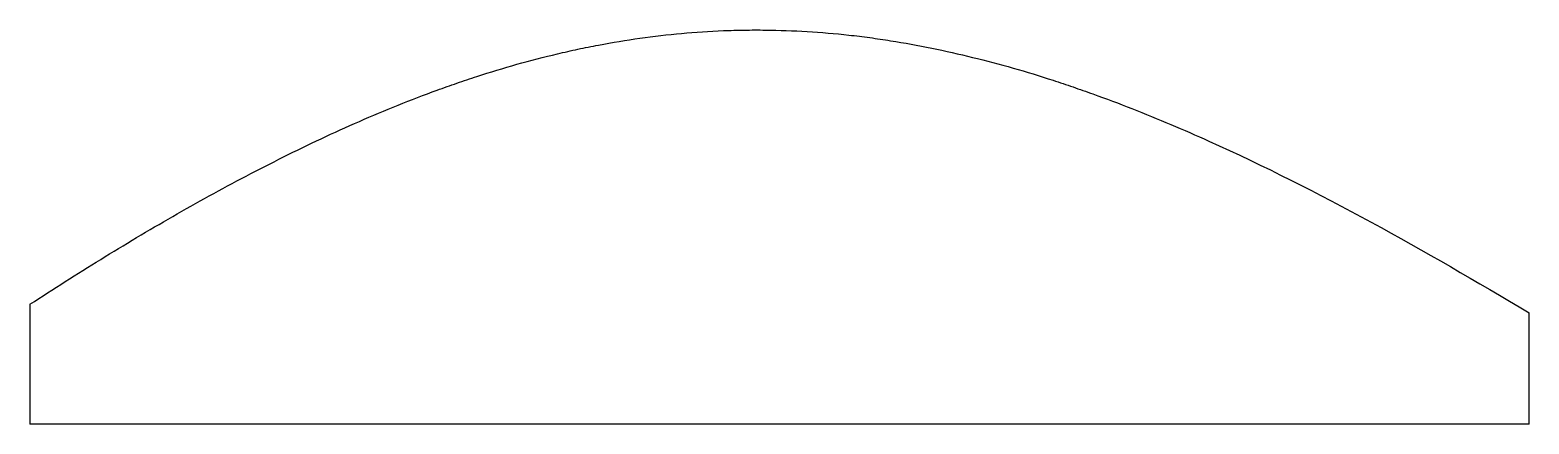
# Model space of a CAD drawing. Header units: millimetres. Extents: x -625 to 625, y -50 to 279.
import ezdxf

# ---------------------------------------------------------------- set-up
doc = ezdxf.new("R2010")
doc.units = ezdxf.units.MM

msp = doc.modelspace()

# ---------------------------------------------------------------- linework, layer by layer
at = {"color": 7, "linetype": 'Continuous', "lineweight": 25}
for p, q in [((-625, 50), (-625, -50)), ((625, -50), (625, 42.9)), ((625, -50), (-625, -50))]:
    msp.add_line(p, q, dxfattribs=at)
msp.add_open_spline([(-625, 50), (-605.5, 62.7), (-585.8, 75.2), (-546.2, 99.7), (-526.2, 111.6), (-485.8, 134.9), (-465.4, 146.1), (-434.5, 162.4), (-424.1, 167.7), (-403.3, 178.1), (-392.8, 183.2), (-361.1, 198.1), (-339.7, 207.5), (-307.3, 220.5), (-296.4, 224.7), (-280, 230.7), (-274.5, 232.6), (-263.4, 236.4), (-257.9, 238.3), (-230.2, 247.3), (-207.8, 253.6), (-179.4, 260.3), (-173.8, 261.6), (-162.4, 264.1), (-156.6, 265.2), (-139.4, 268.5), (-127.9, 270.4), (-93.3, 275.3), (-70.1, 277.4), (-41, 278.6), (-35.1, 278.7), (-23.5, 278.9), (-17.6, 278.9), (-0.2, 278.7), (11.5, 278.3), (34.7, 276.9), (46.3, 275.9), (63.7, 274), (69.5, 273.3), (78.2, 272.1), (81.1, 271.7), (86.8, 270.8), (89.7, 270.4), (115.6, 266.3), (138.4, 261.6), (183.6, 250.5), (206, 244.1), (233.7, 235.1), (239.2, 233.2), (250.3, 229.4), (255.8, 227.5), (272.2, 221.6), (283.1, 217.5), (315.6, 204.7), (336.9, 195.7), (449.9, 144.8), (537.9, 94.8), (625, 42.9)], degree=3, knots=[0, 0, 0, 0, 0.0625, 0.0625, 0.125, 0.125, 0.1875, 0.1875, 0.21875, 0.21875, 0.25, 0.25, 0.3125, 0.3125, 0.34375, 0.34375, 0.359375, 0.359375, 0.375, 0.375, 0.4375, 0.4375, 0.453125, 0.453125, 0.46875, 0.46875, 0.5, 0.5, 0.5625, 0.5625, 0.578125, 0.578125, 0.59375, 0.59375, 0.625, 0.625, 0.65625, 0.65625, 0.671875, 0.671875, 0.679687, 0.679687, 0.6875, 0.6875, 0.75, 0.75, 0.8125, 0.8125, 0.828125, 0.828125, 0.84375, 0.84375, 0.875, 0.875, 0.9375, 0.9375, 1.208373, 1.208373, 1.208373, 1.208373], dxfattribs=at)

doc.saveas('drawing.dxf')
